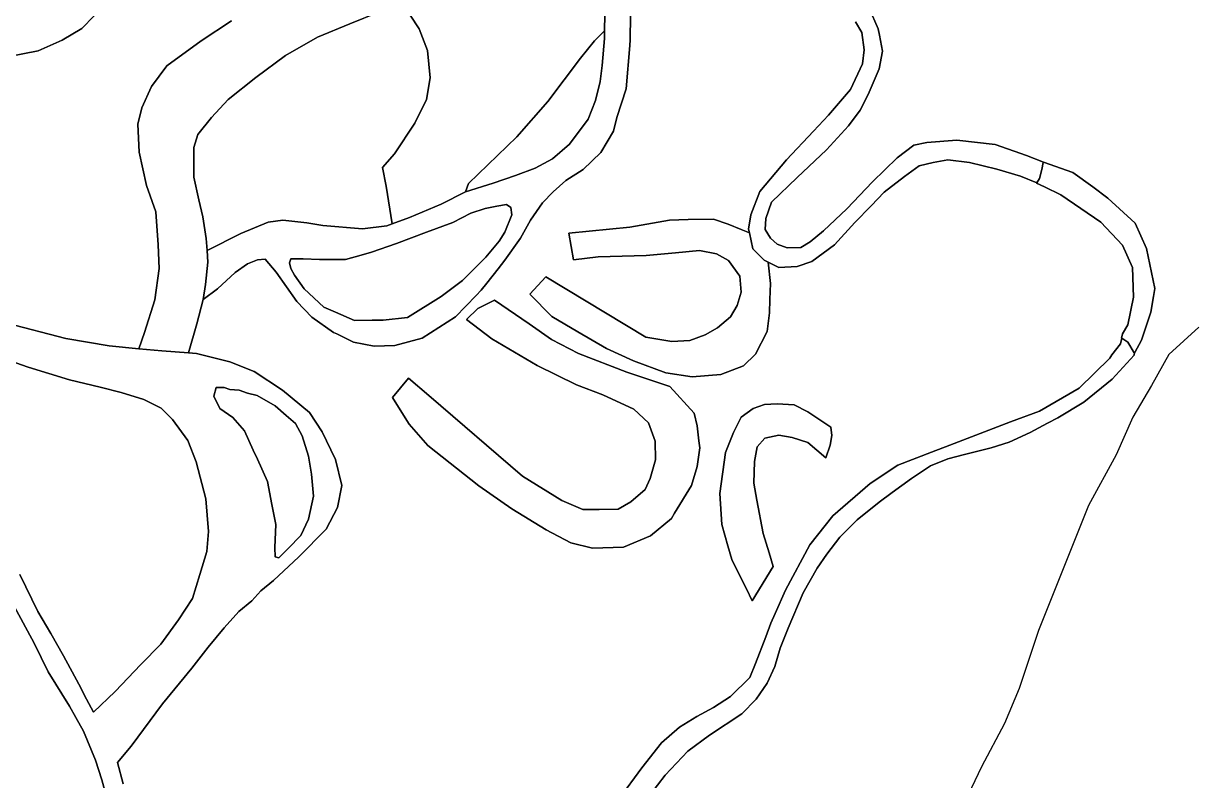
# Model space of a CAD drawing. Header units: inches. Extents: x 288635 to 1232953, y 676945 to 1655780.
# Drawn here: x 498397 to 517873, y 1092337 to 1104937 of the extents above; entities that cross this region are included whole.
import ezdxf

# ---------------------------------------------------------------- set-up
doc = ezdxf.new("R2010")
doc.units = ezdxf.units.IN
doc.header["$MEASUREMENT"] = 0

msp = doc.modelspace()

# ---------------------------------------------------------------- linework, layer by layer
at = {"color": 1}
for points in [[(504688.8837, 1105287.0838), (504980.5978, 1104844.8998), (505117.758, 1104484.2191), (505158.3981, 1104032.0981), (505097.438, 1103671.4174), (504904.3976, 1103275.1766), (504569.1169, 1102767.1756), (504365.9165, 1102538.5752), (504431.9567, 1102228.6945), (504431.9567, 1102228.6945), (504531.4324, 1101602.15), (504440.6703, 1101569.0341), (504034.2695, 1101518.234), (503378.9482, 1101574.1141), (503109.7076, 1101619.8342), (502708.3868, 1101660.4742), (502469.6264, 1101629.9942), (502012.4254, 1101442.0338), (501450.5609, 1101158.8807), (501435.1371, 1101359.3893), (501379.257, 1101720.07), (501314.0055, 1102002.9551), (501231.9367, 1102380.4713), (501231.9367, 1102639.5519), (501231.9367, 1102873.2323), (501297.9769, 1103086.5928), (501524.0373, 1103370.2267), (501803.4379, 1103670.7939), (502260.6388, 1104039.0947), (502755.9398, 1104403.1621), (503289.3409, 1104707.9627), (503826.9753, 1104928.0964), (504318.0429, 1105129.6035)], [(508491.8161, 1105070.9863), (508485.7348, 1104663.539), (508484.3584, 1104571.3201), (508418.3183, 1103849.9586), (508265.9179, 1103372.4377), (508210.0378, 1103143.8372), (507996.6774, 1102788.2365), (507707.1168, 1102508.8359), (507417.5562, 1102320.8756), (507204.1958, 1102132.9152), (507031.4755, 1101950.0348), (506828.2751, 1101660.4742), (506665.7147, 1101365.8336), (506401.5542, 1100994.9929), (506289.6909, 1100852.6214), (506103.3137, 1100615.4141), (506010.3934, 1100497.1519), (505926.1935, 1100409.9449), (505583.6726, 1100055.191), (505029.9515, 1099699.5903), (504572.7506, 1099577.6701), (504232.3899, 1099567.5101), (503886.9492, 1099633.5502), (503606.6276, 1099769.4637), (503551.6685, 1099796.1105), (503190.9878, 1100050.111), (502942.0673, 1100309.1915), (502601.7066, 1100796.8725), (502418.8263, 1101015.3129), (502291.826, 1101005.1529), (502124.1857, 1100934.0328), (501920.9853, 1100791.7925), (501626.3447, 1100522.552), (501387.5281, 1100342.483), (501422.8665, 1100591.5462), (501465.6172, 1100963.1485), (501450.5609, 1101158.8807), (502012.4254, 1101442.0338), (502469.6264, 1101629.9942), (502708.3868, 1101660.4742), (503109.7076, 1101619.8342), (503378.9482, 1101574.1141), (504034.2695, 1101518.234), (504440.6703, 1101569.0341), (504531.4324, 1101602.15), (504816.591, 1101706.1943), (505344.9121, 1101929.7148), (505751.3129, 1102132.9152), (506208.5138, 1102280.2355), (506579.3546, 1102407.2357), (506909.5552, 1102529.156), (507194.0358, 1102681.5563), (507478.5164, 1102925.3968), (507788.397, 1103341.9576), (507910.3172, 1103656.9182), (507986.5174, 1103971.8789), (508022.0775, 1104236.0394), (508057.6375, 1104688.1603), (508058.6396, 1104811.4233), (508068.6585, 1105365.9751)], [(508068.6585, 1105365.9751), (508058.6396, 1104811.4233), (507891.4436, 1104646.7794), (507662.8431, 1104357.2188), (507119.282, 1103635.8574), (506601.121, 1103051.6562), (505798.4794, 1102274.4146), (505751.3129, 1102132.9152), (505344.9121, 1101929.7148), (504816.591, 1101706.1943), (504531.4324, 1101602.15), (504431.9567, 1102228.6945), (504365.9165, 1102538.5752), (504569.1169, 1102767.1756), (504904.3976, 1103275.1766), (505097.438, 1103671.4174), (505158.3981, 1104032.0981), (505117.758, 1104484.2191), (504980.5978, 1104844.8998), (504688.8837, 1105287.0838)], [(504318.0429, 1105129.6035), (503826.9753, 1104928.0964), (503289.3409, 1104707.9627), (502755.9398, 1104403.1621), (502260.6388, 1104039.0947), (501803.4379, 1103670.7939), (501524.0373, 1103370.2267), (501297.9769, 1103086.5928), (501231.9367, 1102873.2323), (501231.9367, 1102639.5519), (501231.9367, 1102380.4713), (501314.0055, 1102002.9551), (501379.257, 1101720.07), (501435.1371, 1101359.3893), (501450.5609, 1101158.8807), (501465.6172, 1100963.1485), (501422.8665, 1100591.5462), (501387.5281, 1100342.483), (501282.7368, 1099936.9865), (501142.7187, 1099453.8323), (500698.0605, 1099489.0211), (500316.6166, 1099523.0033), (500408.9751, 1099794.7462), (500581.6954, 1100338.3073), (500652.8156, 1100856.4683), (500637.5756, 1101252.7091), (500596.9355, 1101801.3502), (500444.5352, 1102238.2311), (500322.6149, 1102797.0322), (500302.2949, 1103259.3131), (500368.335, 1103533.6337), (500525.8153, 1103889.2344), (500783.2025, 1104229.595), (501350.4703, 1104648.6959), (501858.4713, 1104978.8965)], [(508812.1019, 1092092.4357), (509071.1824, 1092427.7164), (509447.1031, 1092823.9572), (509807.7838, 1093093.1977), (510346.2649, 1093448.7985), (510585.0254, 1093692.6389), (510762.8258, 1093956.7995), (510894.906, 1094236.2), (510981.2662, 1094541.0006), (511113.3465, 1094871.2013), (511362.267, 1095460.4825), (511595.9474, 1095871.9633), (511758.5077, 1096105.6438), (511971.8682, 1096390.1243), (512261.4287, 1096674.6049), (512625.5755, 1096970.5155), (512841.476, 1097129.2658), (513165.3266, 1097364.2163), (513479.6522, 1097576.9417), (513771.7528, 1097691.2419), (514047.9784, 1097761.0921), (514492.4793, 1097875.3923), (514790.9299, 1097967.4675), (515137.0055, 1098129.3928), (515425.9311, 1098284.9681), (515596.9545, 1098371.2842), (516030.2407, 1098633.1605), (516501.1999, 1099019.4529), (516684.6076, 1099215.7766), (516871.2205, 1099414.3179), (516876.0748, 1099460.4344), (516876.5843, 1099461.3685), (516877.8639, 1099459.3047), (516992.1641, 1099668.8551), (517144.5644, 1100132.406), (517190.5215, 1100391.4368), (517214.4145, 1100526.1068), (517074.7143, 1101192.8582), (516884.2139, 1101611.959), (516433.363, 1102031.0598), (516180.168, 1102215.4518), (515849.1618, 1102456.5107), (515360.2108, 1102627.961), (515075.9887, 1102738.7855), (514559.521, 1102920.8192), (513920.2864, 1102992.786), (513420.7521, 1102954.6859), (513204.8516, 1102912.3525), (512929.6844, 1102700.6854), (512514.8169, 1102298.5179), (512091.4828, 1101854.017), (511702.0153, 1101485.7163), (511481.8815, 1101303.6826), (511325.2479, 1101210.5491), (511096.6474, 1101202.0824), (510931.5471, 1101261.3492), (510821.4802, 1101362.9494), (510732.58, 1101506.883), (510745.2801, 1101688.9167), (510838.4136, 1101959.8506), (511261.7478, 1102374.7181), (511752.8154, 1102836.1523), (512116.8828, 1103234.0865), (512311.6165, 1103492.3203), (512447.0835, 1103754.7875), (512629.1172, 1104182.355), (512684.1506, 1104474.4556), (512632.612, 1104741.2435), (512612.1838, 1104846.9897), (512464.0168, 1105189.8904)], [(512464.0168, 1105189.8904), (512612.1838, 1104846.9897), (512632.612, 1104741.2435), (512684.1506, 1104474.4556), (512629.1172, 1104182.355), (512447.0835, 1103754.7875), (512311.6165, 1103492.3203), (512116.8828, 1103234.0865), (511752.8154, 1102836.1523), (511261.7478, 1102374.7181), (510838.4136, 1101959.8506), (510745.2801, 1101688.9167), (510732.58, 1101506.883), (510821.4802, 1101362.9494), (510931.5471, 1101261.3492), (511096.6474, 1101202.0824), (511325.2479, 1101210.5491), (511481.8815, 1101303.6826), (511702.0153, 1101485.7163), (512091.4828, 1101854.017), (512514.8169, 1102298.5179), (512929.6844, 1102700.6854), (513204.8516, 1102912.3525), (513420.7521, 1102954.6859), (513920.2864, 1102992.786), (514559.521, 1102920.8192), (515075.9887, 1102738.7855), (515360.2108, 1102627.961), (515358.9741, 1102621.2474), (515354.9191, 1102622.6693), (515333.5368, 1102506.5939), (515293.9474, 1102354.9344), (515250.6757, 1102285.6996), (514976.499, 1102396.2699), (514584.9211, 1102514.4183), (514127.7202, 1102620.2519), (513772.1195, 1102666.8187), (513526.5856, 1102620.2519), (513293.7518, 1102565.2184), (513048.218, 1102387.4181), (512713.784, 1102129.1842), (512493.6502, 1101900.5838), (512222.7164, 1101625.4166), (511884.049, 1101252.8825), (511507.2816, 1100973.4819), (511265.9811, 1100893.0484), (510961.1805, 1100876.1151), (510781.3471, 1100966.0318), (510715.6467, 1100998.882), (510525.1463, 1101185.149), (510470.2008, 1101449.574), (510457.4128, 1101511.1163), (510495.5129, 1101752.4168), (510643.6799, 1102141.8843), (511088.1807, 1102666.8187), (511536.915, 1103145.1863), (511786.6821, 1103411.8868), (512150.7495, 1103835.221), (512349.7166, 1104262.7885), (512379.35, 1104495.6223), (512341.2499, 1104787.7229), (512235.4164, 1104965.5232)], [(501858.4713, 1104978.8965), (501350.4703, 1104648.6959), (500783.2025, 1104229.595), (500525.8153, 1103889.2344), (500368.335, 1103533.6337), (500302.2949, 1103259.3131), (500322.6149, 1102797.0322), (500444.5352, 1102238.2311), (500596.9355, 1101801.3502), (500637.5756, 1101252.7091), (500652.8156, 1100856.4683), (500581.6954, 1100338.3073), (500408.9751, 1099794.7462), (500408.9751, 1099794.7462), (500316.6166, 1099523.0033), (499823.4539, 1099570.493), (499103.7858, 1099692.2015), (498119.5338, 1099951.4937)], [(499574.7451, 1105063.254), (499368.3697, 1104851.5869), (499040.2857, 1104661.0865), (498643.4099, 1104481.1695), (498161.8673, 1104385.9193)], [(498161.8673, 1104385.9193), (498643.4099, 1104481.1695), (499040.2857, 1104661.0865), (499368.3697, 1104851.5869), (499574.7451, 1105063.254)], [(500053.6512, 1092285.3682), (499961.0375, 1092638.3958), (500188.5797, 1092908.2713), (500712.4557, 1093612.0644), (501199.29, 1094210.0239), (501469.1655, 1094559.2746), (501733.7494, 1094876.7752), (501977.1666, 1095151.9425), (502194.1253, 1095326.5678), (502347.584, 1095495.9015), (502553.9594, 1095665.2352), (502977.2936, 1096062.1109), (503432.3778, 1096522.4869), (503622.8782, 1096882.3209), (503691.67, 1097247.4467), (503585.8364, 1097681.3642), (503508.1404, 1097842.306), (503363.586, 1098141.7401), (503151.9189, 1098464.5324), (502707.418, 1098834.9498), (502236.4587, 1099147.1588), (501828.9996, 1099305.9091), (501273.3735, 1099443.4927), (501142.7187, 1099453.8323), (501282.7368, 1099936.9865), (501387.5281, 1100342.483), (501626.3447, 1100522.552), (501920.9853, 1100791.7925), (502124.1857, 1100934.0328), (502291.826, 1101005.1529), (502418.8263, 1101015.3129), (502601.7066, 1100796.8725), (502942.0673, 1100309.1915), (503190.9878, 1100050.111), (503551.6685, 1099796.1105), (503606.6276, 1099769.4637), (503886.9492, 1099633.5502), (504232.3899, 1099567.5101), (504572.7506, 1099577.6701), (505029.9515, 1099699.5903), (505583.6726, 1100055.191), (505926.1935, 1100409.9449), (506010.3934, 1100497.1519), (506103.3137, 1100615.4141), (506289.6909, 1100852.6214), (506401.5542, 1100994.9929), (506665.7147, 1101365.8336), (506828.2751, 1101660.4742), (507031.4755, 1101950.0348), (507204.1958, 1102132.9152), (507417.5562, 1102320.8756), (507707.1168, 1102508.8359), (507996.6774, 1102788.2365), (508210.0378, 1103143.8372), (508265.9179, 1103372.4377), (508418.3183, 1103849.9586), (508484.3584, 1104571.3201), (508485.7348, 1104663.539), (508491.8161, 1105070.9863)], [(512235.4164, 1104965.5232), (512341.2499, 1104787.7229), (512379.35, 1104495.6223), (512349.7166, 1104262.7885), (512150.7495, 1103835.221), (511786.6821, 1103411.8868), (511536.915, 1103145.1863), (511088.1807, 1102666.8187), (510643.6799, 1102141.8843), (510495.5129, 1101752.4168), (510457.4128, 1101511.1163), (510470.2008, 1101449.574), (510331.5333, 1101508.0896), (510119.2617, 1101597.665), (509875.4212, 1101678.9451), (509453.7804, 1101673.8651), (509143.8997, 1101663.7051), (508483.4984, 1101546.8649), (507467.4964, 1101445.2647), (507543.6965, 1101003.3038), (507955.1774, 1101054.1039), (508752.739, 1101074.4239), (509240.4199, 1101120.144), (509641.7407, 1101160.7841), (509921.1413, 1101104.904), (510124.3417, 1100993.1438), (510312.3021, 1100728.9832), (510332.6221, 1100464.8227), (510266.582, 1100241.3023), (510154.8218, 1100053.3419), (509941.4613, 1099870.4615), (509733.1809, 1099753.6213), (509479.1804, 1099662.1811), (509179.4598, 1099641.8611), (508747.6589, 1099718.0612), (507086.4956, 1100718.8232), (506817.2551, 1100429.2626), (507183.0158, 1100058.4219), (507614.837, 1099805.1189), (508092.3376, 1099525.0208), (508544.4585, 1099321.8204), (509082.9396, 1099123.7), (509519.8205, 1099057.6599), (509992.2614, 1099093.22), (510373.2622, 1099240.5403), (510571.3826, 1099433.5807), (510764.423, 1099809.5014), (510805.0631, 1100119.382), (510812.115, 1100345.0435), (510820.3031, 1100607.063), (510781.3471, 1100966.0318), (510961.1805, 1100876.1151), (511265.9811, 1100893.0484), (511507.2816, 1100973.4819), (511884.049, 1101252.8825), (512222.7164, 1101625.4166), (512493.6502, 1101900.5838), (512713.784, 1102129.1842), (513048.218, 1102387.4181), (513293.7518, 1102565.2184), (513526.5856, 1102620.2519), (513772.1195, 1102666.8187), (514127.7202, 1102620.2519), (514584.9211, 1102514.4183), (514976.499, 1102396.2699), (515250.6757, 1102285.6996), (515246.9689, 1102279.7687), (515377.6774, 1102215.4518), (515647.0197, 1102082.9183), (516313.7711, 1101632.0674), (516675.7218, 1101244.7166), (516840.8221, 1100876.4158), (516859.8721, 1100381.1149), (516764.622, 1099923.9139), (516675.7218, 1099771.5136), (516660.454, 1099701.1838), (516664.0677, 1099698.7459), (516643.6361, 1099604.6299), (516500.0289, 1099423.2895), (516464.1582, 1099368.7036), (515956.1572, 1098865.9943), (515294.6975, 1098484.9935), (514814.2396, 1098307.433), (514089.2534, 1098030.9676), (513801.6999, 1097918.9651), (513495.8725, 1097799.8449), (512936.7261, 1097586.4667), (512476.3502, 1097278.4911), (511860.1079, 1096740.645), (511474.0272, 1096258.0441), (511067.6264, 1095506.2026), (510897.3973, 1095115.0378), (510828.8659, 1094957.5615), (510742.5057, 1094728.961), (510569.7854, 1094287.0001), (510478.3452, 1094053.3197), (510153.2245, 1093738.359), (509873.824, 1093555.4787), (509594.4234, 1093403.0784), (509304.8628, 1093225.278), (509010.2222, 1092966.1975), (508680.0216, 1092549.6367), (508299.0208, 1092026.3956)], [(498119.5338, 1099951.4937), (499103.7858, 1099692.2015), (499823.4539, 1099570.493), (500316.6166, 1099523.0033), (500698.0605, 1099489.0211), (501142.7187, 1099453.8323), (501273.3735, 1099443.4927), (501828.9996, 1099305.9091), (502236.4587, 1099147.1588), (502707.418, 1098834.9498), (503151.9189, 1098464.5324), (503363.586, 1098141.7401), (503508.1404, 1097842.306), (503585.8364, 1097681.3642), (503691.67, 1097247.4467), (503622.8782, 1096882.3209), (503432.3778, 1096522.4869), (502977.2936, 1096062.1109), (502553.9594, 1095665.2352), (502347.584, 1095495.9015), (502194.1253, 1095326.5678), (501977.1666, 1095151.9425), (501733.7494, 1094876.7752), (501469.1655, 1094559.2746), (501199.29, 1094210.0239), (500712.4557, 1093612.0644), (500188.5797, 1092908.2713), (499961.0375, 1092638.3958), (500053.6512, 1092285.3682)], [(517946.4081, 1099880.5273), (517444.7571, 1099429.6764), (517154.6233, 1098912.4582), (516847.7061, 1098383.2904), (516567.2472, 1097758.8725), (516108.3191, 1096916.0121), (515276.823, 1094837.2719), (514956.5114, 1093868.9542), (514710.9776, 1093284.7531), (514329.9768, 1092565.085), (513948.9761, 1091760.75)], [(508299.0208, 1092026.3956), (508680.0216, 1092549.6367), (509010.2222, 1092966.1975), (509304.8628, 1093225.278), (509594.4234, 1093403.0784), (509873.824, 1093555.4787), (510153.2245, 1093738.359), (510478.3452, 1094053.3197), (510569.7854, 1094287.0001), (510742.5057, 1094728.961), (510828.8659, 1094957.5615), (510897.3973, 1095115.0378), (511067.6264, 1095506.2026), (511474.0272, 1096258.0441), (511860.1079, 1096740.645), (512476.3502, 1097278.4911), (512936.7261, 1097586.4667), (513495.8725, 1097799.8449), (513801.6999, 1097918.9651), (514089.2534, 1098030.9676), (514814.2396, 1098307.433), (515294.6975, 1098484.9935), (515956.1572, 1098865.9943), (516464.1582, 1099368.7036), (516500.0289, 1099423.2895), (516643.6361, 1099604.6299), (516664.0677, 1099698.7459), (516761.6577, 1099632.9073), (516870.9411, 1099456.6438), (516870.9411, 1099456.6438), (516872.5722, 1099454.013), (516876.0748, 1099460.4344), (516871.2205, 1099414.3179), (516684.6076, 1099215.7766), (516501.1999, 1099019.4529), (516030.2407, 1098633.1605), (515596.9545, 1098371.2842), (515425.9311, 1098284.9681), (515137.0055, 1098129.3928), (514790.9299, 1097967.4675), (514492.4793, 1097875.3923), (514047.9784, 1097761.0921), (513771.7528, 1097691.2419), (513479.6522, 1097576.9417), (513165.3266, 1097364.2163), (512841.476, 1097129.2658), (512625.5755, 1096970.5155), (512261.4287, 1096674.6049), (511971.8682, 1096390.1243), (511758.5077, 1096105.6438), (511595.9474, 1095871.9633), (511362.267, 1095460.4825), (511113.3465, 1094871.2013), (510981.2662, 1094541.0006), (510894.906, 1094236.2), (510762.8258, 1093956.7995), (510585.0254, 1093692.6389), (510346.2649, 1093448.7985), (509807.7838, 1093093.1977), (509447.1031, 1092823.9572), (509071.1824, 1092427.7164), (508812.1019, 1092092.4357)], [(498339.1478, 1095767.2918), (498635.4817, 1095153.4573), (498852.4405, 1094783.0399), (499064.1075, 1094412.6224), (499318.1081, 1093941.6632), (499445.1083, 1093692.9543), (499564.1617, 1093474.4808), (499923.9958, 1093818.4398), (500347.33, 1094268.2324), (500680.7056, 1094606.8997), (500977.0396, 1095014.3589), (501209.8734, 1095368.9012), (501331.5819, 1095765.777), (501447.9988, 1096146.7778), (501474.4572, 1096480.1535), (501432.1238, 1097025.1962), (501268.0818, 1097639.0308), (501130.4982, 1097998.8648), (500876.4977, 1098348.1155), (500685.9973, 1098533.3242), (500400.2467, 1098676.1995), (500024.5377, 1098797.9081), (499675.287, 1098882.5749), (499161.9943, 1099004.2835), (498474.0762, 1099215.9506), (497574.4911, 1099533.4512)], [(497574.4911, 1099533.4512), (498474.0762, 1099215.9506), (499161.9943, 1099004.2835), (499675.287, 1098882.5749), (500024.5377, 1098797.9081), (500400.2467, 1098676.1995), (500685.9973, 1098533.3242), (500876.4977, 1098348.1155), (501130.4982, 1097998.8648), (501268.0818, 1097639.0308), (501268.0818, 1097639.0308), (501432.1238, 1097025.1962), (501474.4572, 1096480.1535), (501447.9988, 1096146.7778), (501331.5819, 1095765.777), (501209.8734, 1095368.9012), (500977.0396, 1095014.3589), (500680.7056, 1094606.8997), (500347.33, 1094268.2324), (499923.9958, 1093818.4398), (499564.1617, 1093474.4808), (499445.1083, 1093692.9543), (499318.1081, 1093941.6632), (499064.1075, 1094412.6224), (498852.4405, 1094783.0399), (498635.4817, 1095153.4573), (498339.1478, 1095767.2918)], [(499778.484, 1092068.4094), (499698.3569, 1092350.3382), (499593.2334, 1092675.6445), (499397.4832, 1093158.4949), (499270.9515, 1093385.6769), (499164.6494, 1093576.5374), (498810.107, 1094148.0386), (498577.2732, 1094624.2895), (498212.1475, 1095301.6242)], [(498212.1475, 1095301.6242), (498577.2732, 1094624.2895), (498810.107, 1094148.0386), (499164.6494, 1093576.5374), (499270.9515, 1093385.6769), (499397.4832, 1093158.4949), (499593.2334, 1092675.6445), (499698.3569, 1092350.3382), (499778.484, 1092068.4094)]]:
    msp.add_lwpolyline(points, dxfattribs=at)
for points in [[(506208.5138, 1102280.2355), (505751.3129, 1102132.9152), (505798.4794, 1102274.4146), (506601.121, 1103051.6562), (507119.282, 1103635.8574), (507662.8431, 1104357.2188), (507891.4436, 1104646.7794), (508058.6396, 1104811.4233), (508057.6375, 1104688.1603), (508022.0775, 1104236.0394), (507986.5174, 1103971.8789), (507910.3172, 1103656.9182), (507788.397, 1103341.9576), (507478.5164, 1102925.3968), (507194.0358, 1102681.5563), (506909.5552, 1102529.156), (506579.3546, 1102407.2357), (506208.5138, 1102280.2355)], [(515360.2108, 1102627.961), (515849.1618, 1102456.5107), (516180.168, 1102215.4518), (516433.363, 1102031.0598), (516884.2139, 1101611.959), (517074.7143, 1101192.8582), (517214.4145, 1100526.1068), (517190.5215, 1100391.4368), (517144.5644, 1100132.406), (516992.1641, 1099668.8551), (516877.8639, 1099459.3047), (516876.5843, 1099461.3685), (516876.0748, 1099460.4344), (516872.5722, 1099454.013), (516870.9411, 1099456.6438), (516761.6577, 1099632.9073), (516664.0677, 1099698.7459), (516660.454, 1099701.1838), (516675.7218, 1099771.5136), (516764.622, 1099923.9139), (516859.8721, 1100381.1149), (516840.8221, 1100876.4158), (516675.7218, 1101244.7166), (516313.7711, 1101632.0674), (515647.0197, 1102082.9183), (515377.6774, 1102215.4518), (515246.9689, 1102279.7687), (515250.6757, 1102285.6996), (515293.9474, 1102354.9344), (515333.5368, 1102506.5939), (515354.9191, 1102622.6693), (515358.9741, 1102621.2474), (515360.2108, 1102627.961)], [(505539.7164, 1101626.5369), (505099.4488, 1101465.67), (504599.9145, 1101275.1696), (504185.047, 1101131.236), (504012.3363, 1101082.1319), (503753.2461, 1101008.469), (503320.6411, 1101005.8345), (503050.5114, 1101016.9357), (502843.0777, 1101021.1691), (502821.9109, 1100953.4356), (502843.0777, 1100856.0687), (502902.3444, 1100750.2352), (503067.4448, 1100521.6347), (503393.4121, 1100216.8341), (503584.9708, 1100132.1673), (503902.4714, 1099994.5837), (504198.4866, 1099997.8728), (504378.7224, 1099999.8754), (504786.1815, 1100042.2088), (505341.8077, 1100391.4595), (505696.35, 1100661.335), (506087.9341, 1101047.6275), (506310.1846, 1101312.2113), (506403.3181, 1101465.67), (506521.8517, 1101749.3039), (506500.685, 1101872.0708), (506432.9515, 1101922.8709), (506267.8512, 1101897.4708), (506077.3508, 1101855.1374), (505836.0503, 1101778.9373), (505539.7164, 1101626.5369)], [(506087.9341, 1101047.6275), (505696.35, 1100661.335), (505341.8077, 1100391.4595), (504786.1815, 1100042.2088), (504378.7224, 1099999.8754), (504198.4866, 1099997.8728), (503902.4714, 1099994.5837), (503584.9708, 1100132.1673), (503393.4121, 1100216.8341), (503067.4448, 1100521.6347), (502902.3444, 1100750.2352), (502843.0777, 1100856.0687), (502821.9109, 1100953.4356), (502843.0777, 1101021.1691), (503050.5114, 1101016.9357), (503320.6411, 1101005.8345), (503753.2461, 1101008.469), (504012.3363, 1101082.1319), (504185.047, 1101131.236), (504599.9145, 1101275.1696), (505099.4488, 1101465.67), (505539.7164, 1101626.5369), (505836.0503, 1101778.9373), (506077.3508, 1101855.1374), (506267.8512, 1101897.4708), (506432.9515, 1101922.8709), (506500.685, 1101872.0708), (506521.8517, 1101749.3039), (506403.3181, 1101465.67), (506310.1846, 1101312.2113), (506087.9341, 1101047.6275)], [(510525.1463, 1101185.149), (510715.6467, 1100998.882), (510781.3471, 1100966.0318), (510820.3031, 1100607.063), (510812.115, 1100345.0435), (510805.0631, 1100119.382), (510764.423, 1099809.5014), (510571.3826, 1099433.5807), (510373.2622, 1099240.5403), (509992.2614, 1099093.22), (509519.8205, 1099057.6599), (509082.9396, 1099123.7), (508544.4585, 1099321.8204), (508092.3376, 1099525.0208), (507614.837, 1099805.1189), (507183.0158, 1100058.4219), (506817.2551, 1100429.2626), (507086.4956, 1100718.8232), (508747.6589, 1099718.0612), (509179.4598, 1099641.8611), (509479.1804, 1099662.1811), (509733.1809, 1099753.6213), (509941.4613, 1099870.4615), (510154.8218, 1100053.3419), (510266.582, 1100241.3023), (510332.6221, 1100464.8227), (510312.3021, 1100728.9832), (510124.3417, 1100993.1438), (509921.1413, 1101104.904), (509641.7407, 1101160.7841), (509240.4199, 1101120.144), (508752.739, 1101074.4239), (507955.1774, 1101054.1039), (507543.6965, 1101003.3038), (507467.4964, 1101445.2647), (508483.4984, 1101546.8649), (509143.8997, 1101663.7051), (509453.7804, 1101673.8651), (509875.4212, 1101678.9451), (510119.2617, 1101597.665), (510331.5333, 1101508.0896), (510470.2008, 1101449.574), (510525.1463, 1101185.149)], [(509507.2139, 1097247.2261), (509225.3394, 1096785.9768), (509171.9333, 1096698.585), (508826.4926, 1096409.0244), (508374.3717, 1096221.064), (507861.2906, 1096205.824), (507500.6099, 1096292.1842), (507089.1291, 1096510.6246), (506520.168, 1096861.1453), (505971.5269, 1097242.1461), (505123.1652, 1097912.7074), (504813.2845, 1098268.3081), (504748.186, 1098371.2821), (504533.884, 1098710.269), (504803.1245, 1099035.3896), (505140.7943, 1098744.7944), (506697.9683, 1097404.7064), (507348.2096, 1096998.3056), (507698.7303, 1096845.9053), (507973.0509, 1096845.9053), (508288.0115, 1096856.0653), (508496.2919, 1096977.9855), (508735.0524, 1097181.1859), (508821.4126, 1097364.0663), (508907.7727, 1097673.9469), (508902.6927, 1097983.8275), (508790.9325, 1098288.6282), (508547.092, 1098517.2286), (508034.011, 1098755.9891), (507592.0501, 1098923.6294), (506941.8088, 1099243.6701), (506184.8873, 1099685.6309), (505766.5734, 1100007.3647), (505951.2068, 1100193.632), (506230.6074, 1100330.7922), (506806.1496, 1099936.4301), (507180.5693, 1099675.4709), (507627.6102, 1099441.7905), (508430.2518, 1099131.9098), (509146.5332, 1098893.1494), (509552.934, 1098451.1885), (509598.6541, 1098237.8281), (509630.0539, 1097990.1186), (509644.3742, 1097877.1473), (509603.7341, 1097562.1867), (509507.2139, 1097247.2261)], [(506184.8873, 1099685.6309), (506941.8088, 1099243.6701), (507592.0501, 1098923.6294), (508034.011, 1098755.9891), (508547.092, 1098517.2286), (508790.9325, 1098288.6282), (508902.6927, 1097983.8275), (508907.7727, 1097673.9469), (508821.4126, 1097364.0663), (508735.0524, 1097181.1859), (508496.2919, 1096977.9855), (508288.0115, 1096856.0653), (507973.0509, 1096845.9053), (507698.7303, 1096845.9053), (507348.2096, 1096998.3056), (506697.9683, 1097404.7064), (505140.7943, 1098744.7944), (504803.1245, 1099035.3896), (504533.884, 1098710.269), (504748.186, 1098371.2821), (504813.2845, 1098268.3081), (505123.1652, 1097912.7074), (505971.5269, 1097242.1461), (506520.168, 1096861.1453), (507089.1291, 1096510.6246), (507500.6099, 1096292.1842), (507861.2906, 1096205.824), (508374.3717, 1096221.064), (508826.4926, 1096409.0244), (509171.9333, 1096698.585), (509225.3394, 1096785.9768), (509507.2139, 1097247.2261), (509603.7341, 1097562.1867), (509644.3742, 1097877.1473), (509630.0539, 1097990.1186), (509598.6541, 1098237.8281), (509552.934, 1098451.1885), (509146.5332, 1098893.1494), (508430.2518, 1099131.9098), (507627.6102, 1099441.7905), (507180.5693, 1099675.4709), (506806.1496, 1099936.4301), (506230.6074, 1100330.7922), (505951.2068, 1100193.632), (505766.5734, 1100007.3647), (506184.8873, 1099685.6309)], [(502581.7291, 1096061.8516), (502642.6892, 1096046.6115), (502800.1695, 1096199.0118), (503008.4499, 1096417.4523), (503140.5302, 1096686.6928), (503221.8104, 1097072.7736), (503186.2503, 1097438.5343), (503140.5302, 1097733.1749), (503033.85, 1098073.5356), (502922.0898, 1098281.816), (502766.4247, 1098414.2475), (502581.7291, 1098571.3766), (502282.0085, 1098744.0969), (502124.5282, 1098784.737), (501982.2879, 1098835.5371), (501829.8876, 1098845.6971), (501733.3674, 1098876.1772), (501601.2871, 1098881.2572), (501565.727, 1098733.9369), (501663.4872, 1098531.6745), (501880.6877, 1098378.3362), (502073.7281, 1098159.8957), (502219.7795, 1097836.4962), (502287.0885, 1097687.4548), (502454.7288, 1097311.5341), (502530.7336, 1096931.5102), (502596.9691, 1096600.3326), (502576.6491, 1096214.2519), (502581.7291, 1096061.8516)], [(502800.1695, 1096199.0118), (502642.6892, 1096046.6115), (502581.7291, 1096061.8516), (502576.6491, 1096214.2519), (502596.9691, 1096600.3326), (502530.7336, 1096931.5102), (502454.7288, 1097311.5341), (502287.0885, 1097687.4548), (502219.7795, 1097836.4962), (502073.7281, 1098159.8957), (501880.6877, 1098378.3362), (501663.4872, 1098531.6745), (501565.727, 1098733.9369), (501601.2871, 1098881.2572), (501733.3674, 1098876.1772), (501829.8876, 1098845.6971), (501982.2879, 1098835.5371), (502124.5282, 1098784.737), (502282.0085, 1098744.0969), (502581.7291, 1098571.3766), (502766.4247, 1098414.2475), (502922.0898, 1098281.816), (503033.85, 1098073.5356), (503140.5302, 1097733.1749), (503186.2503, 1097438.5343), (503221.8104, 1097072.7736), (503140.5302, 1096686.6928), (503008.4499, 1096417.4523), (502800.1695, 1096199.0118)], [(511822.4709, 1098216.5555), (511842.7909, 1098079.3952), (511812.3109, 1097916.8349), (511741.1907, 1097708.5545), (511441.4701, 1097962.555), (511182.3896, 1098048.9152), (510958.8692, 1098084.4752), (510725.1887, 1098033.6751), (510598.1885, 1097891.4349), (510557.5484, 1097647.5944), (510542.3083, 1097286.9137), (510593.1084, 1097002.4331), (510699.7887, 1096448.712), (510797.9042, 1096127.6066), (510867.429, 1095900.0709), (510516.9083, 1095331.1097), (510419.9428, 1095526.4879), (510261.3905, 1095845.9589), (510176.5476, 1096016.9111), (510113.6935, 1096242.793), (510013.9873, 1096601.1123), (509978.4272, 1097114.1933), (510069.8674, 1097794.9147), (510207.0277, 1098130.1953), (510334.0279, 1098384.1958), (510532.1483, 1098526.4361), (510720.1087, 1098597.5563), (510933.4691, 1098607.7163), (511212.8697, 1098587.3963), (511441.4701, 1098475.636), (511822.4709, 1098216.5555)], [(510113.6935, 1096242.793), (510176.5476, 1096016.9111), (510261.3905, 1095845.9589), (510419.9428, 1095526.4879), (510516.9083, 1095331.1097), (510867.429, 1095900.0709), (510797.9042, 1096127.6066), (510699.7887, 1096448.712), (510593.1084, 1097002.4331), (510542.3083, 1097286.9137), (510557.5484, 1097647.5944), (510598.1885, 1097891.4349), (510725.1887, 1098033.6751), (510958.8692, 1098084.4752), (511182.3896, 1098048.9152), (511441.4701, 1097962.555), (511741.1907, 1097708.5545), (511812.3109, 1097916.8349), (511842.7909, 1098079.3952), (511822.4709, 1098216.5555), (511441.4701, 1098475.636), (511212.8697, 1098587.3963), (510933.4691, 1098607.7163), (510720.1087, 1098597.5563), (510532.1483, 1098526.4361), (510334.0279, 1098384.1958), (510207.0277, 1098130.1953), (510069.8674, 1097794.9147), (509978.4272, 1097114.1933), (510013.9873, 1096601.1123), (510113.6935, 1096242.793)]]:
    msp.add_lwpolyline(points, close=True, dxfattribs=at)

doc.saveas('drawing.dxf')
